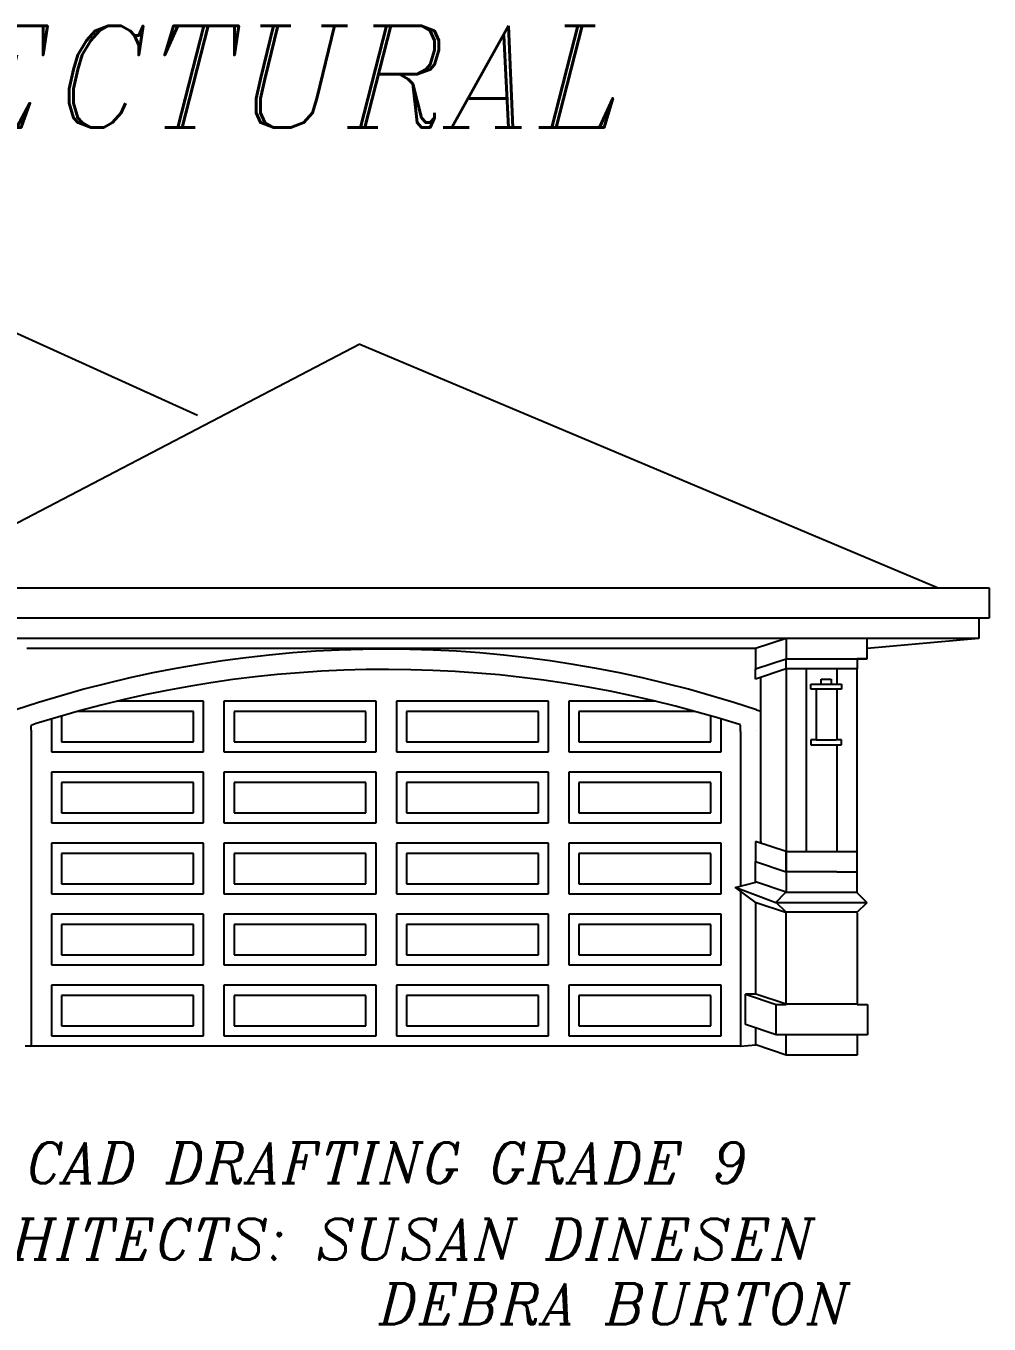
# Model space of a CAD drawing. Extents: x -179 to 299, y -6 to 250.
# Drawn here: x 109.4 to 299.2, y -6.3 to 249.6 of the extents above; entities that cross this region are included whole.
import ezdxf

# ---------------------------------------------------------------- set-up
doc = ezdxf.new("R2010")
doc.units = 0
doc.header["$LTSCALE"] = 20
doc.layers.add('1', color=7, linetype='CONTINUOUS')
doc.styles.add('ITALICC', font='ITALICC')

# ---------------------------------------------------------------- blocks, each defined once
blk = doc.blocks.new('HOUSE_EL-G113')
at = {"layer": '1', "color": 7}
for p, q in [((142.39, 58.5), (116.39, 58.5)), ((116.39, 52.5), (142.39, 52.5))]:
    blk.add_line(p, q, dxfattribs=at)
blk = doc.blocks.new('HOUSE_EL-G109')
at = {"layer": '1', "color": 7}
for p, q in [((144.39, 60.5), (114.39, 60.5)), ((114.39, 60.5), (114.39, 50.5)), ((144.39, 50.5), (144.39, 60.5)), ((116.39, 58.5), (116.39, 52.5)), ((142.39, 52.5), (142.39, 58.5)), ((114.39, 50.5), (144.39, 50.5))]:
    blk.add_line(p, q, dxfattribs=at)
at = {"layer": '1'}
blk.add_blockref('HOUSE_EL-G113', (0, 0), dxfattribs=at)
blk = doc.blocks.new('HOUSE_EL-G114')
at = {"layer": '1', "color": 7}
for p, q in [((176.39, 58.5), (150.39, 58.5)), ((150.39, 52.5), (176.39, 52.5))]:
    blk.add_line(p, q, dxfattribs=at)
blk = doc.blocks.new('HOUSE_EL-G110')
at = {"layer": '1', "color": 7}
for p, q in [((178.39, 60.5), (148.39, 60.5)), ((148.39, 60.5), (148.39, 50.5)), ((178.39, 50.5), (178.39, 60.5)), ((150.39, 58.5), (150.39, 52.5)), ((176.39, 52.5), (176.39, 58.5)), ((148.39, 50.5), (178.39, 50.5))]:
    blk.add_line(p, q, dxfattribs=at)
at = {"layer": '1'}
blk.add_blockref('HOUSE_EL-G114', (0, 0), dxfattribs=at)
blk = doc.blocks.new('HOUSE_EL-G115')
at = {"layer": '1', "color": 7}
for p, q in [((210.39, 58.5), (184.39, 58.5)), ((184.39, 52.5), (210.39, 52.5))]:
    blk.add_line(p, q, dxfattribs=at)
blk = doc.blocks.new('HOUSE_EL-G111')
at = {"layer": '1', "color": 7}
for p, q in [((212.39, 60.5), (182.39, 60.5)), ((182.39, 60.5), (182.39, 50.5)), ((212.39, 50.5), (212.39, 60.5)), ((184.39, 58.5), (184.39, 52.5)), ((210.39, 52.5), (210.39, 58.5)), ((182.39, 50.5), (212.39, 50.5))]:
    blk.add_line(p, q, dxfattribs=at)
at = {"layer": '1'}
blk.add_blockref('HOUSE_EL-G115', (0, 0), dxfattribs=at)
blk = doc.blocks.new('HOUSE_EL-G116')
at = {"layer": '1', "color": 7}
for p, q in [((244.39, 58.5), (218.39, 58.5)), ((218.39, 52.5), (244.39, 52.5))]:
    blk.add_line(p, q, dxfattribs=at)
blk = doc.blocks.new('HOUSE_EL-G112')
at = {"layer": '1', "color": 7}
for p, q in [((246.39, 60.5), (216.39, 60.5)), ((216.39, 60.5), (216.39, 50.5)), ((246.39, 50.5), (246.39, 60.5)), ((218.39, 58.5), (218.39, 52.5)), ((244.39, 52.5), (244.39, 58.5)), ((216.39, 50.5), (246.39, 50.5))]:
    blk.add_line(p, q, dxfattribs=at)
at = {"layer": '1'}
blk.add_blockref('HOUSE_EL-G116', (0, 0), dxfattribs=at)
blk = doc.blocks.new('HOUSE_EL-G108')
at = {"layer": '1'}
for name in ['HOUSE_EL-G109', 'HOUSE_EL-G110', 'HOUSE_EL-G111', 'HOUSE_EL-G112']:
    blk.add_blockref(name, (0, 0), dxfattribs=at)
blk = doc.blocks.new('HOUSE_EL-G122')
at = {"layer": '1', "color": 7}
for p, q in [((142.39, 72.5), (116.39, 72.5)), ((116.39, 66.5), (142.39, 66.5))]:
    blk.add_line(p, q, dxfattribs=at)
blk = doc.blocks.new('HOUSE_EL-G118')
at = {"layer": '1', "color": 7}
for p, q in [((144.39, 74.5), (114.39, 74.5)), ((114.39, 74.5), (114.39, 64.5)), ((144.39, 64.5), (144.39, 74.5)), ((116.39, 72.5), (116.39, 66.5)), ((142.39, 66.5), (142.39, 72.5)), ((114.39, 64.5), (144.39, 64.5))]:
    blk.add_line(p, q, dxfattribs=at)
at = {"layer": '1'}
blk.add_blockref('HOUSE_EL-G122', (0, 0), dxfattribs=at)
blk = doc.blocks.new('HOUSE_EL-G123')
at = {"layer": '1', "color": 7}
for p, q in [((176.39, 72.5), (150.39, 72.5)), ((150.39, 66.5), (176.39, 66.5))]:
    blk.add_line(p, q, dxfattribs=at)
blk = doc.blocks.new('HOUSE_EL-G119')
at = {"layer": '1', "color": 7}
for p, q in [((178.39, 74.5), (148.39, 74.5)), ((148.39, 74.5), (148.39, 64.5)), ((178.39, 64.5), (178.39, 74.5)), ((150.39, 72.5), (150.39, 66.5)), ((176.39, 66.5), (176.39, 72.5)), ((148.39, 64.5), (178.39, 64.5))]:
    blk.add_line(p, q, dxfattribs=at)
at = {"layer": '1'}
blk.add_blockref('HOUSE_EL-G123', (0, 0), dxfattribs=at)
blk = doc.blocks.new('HOUSE_EL-G124')
at = {"layer": '1', "color": 7}
for p, q in [((210.39, 72.5), (184.39, 72.5)), ((184.39, 66.5), (210.39, 66.5))]:
    blk.add_line(p, q, dxfattribs=at)
blk = doc.blocks.new('HOUSE_EL-G120')
at = {"layer": '1', "color": 7}
for p, q in [((212.39, 74.5), (182.39, 74.5)), ((182.39, 74.5), (182.39, 64.5)), ((212.39, 64.5), (212.39, 74.5)), ((184.39, 72.5), (184.39, 66.5)), ((210.39, 66.5), (210.39, 72.5)), ((182.39, 64.5), (212.39, 64.5))]:
    blk.add_line(p, q, dxfattribs=at)
at = {"layer": '1'}
blk.add_blockref('HOUSE_EL-G124', (0, 0), dxfattribs=at)
blk = doc.blocks.new('HOUSE_EL-G125')
at = {"layer": '1', "color": 7}
for p, q in [((244.39, 72.5), (218.39, 72.5)), ((218.39, 66.5), (244.39, 66.5))]:
    blk.add_line(p, q, dxfattribs=at)
blk = doc.blocks.new('HOUSE_EL-G121')
at = {"layer": '1', "color": 7}
for p, q in [((246.39, 74.5), (216.39, 74.5)), ((216.39, 74.5), (216.39, 64.5)), ((246.39, 64.5), (246.39, 74.5)), ((218.39, 72.5), (218.39, 66.5)), ((244.39, 66.5), (244.39, 72.5)), ((216.39, 64.5), (246.39, 64.5))]:
    blk.add_line(p, q, dxfattribs=at)
at = {"layer": '1'}
blk.add_blockref('HOUSE_EL-G125', (0, 0), dxfattribs=at)
blk = doc.blocks.new('HOUSE_EL-G117')
at = {"layer": '1'}
for name in ['HOUSE_EL-G118', 'HOUSE_EL-G119', 'HOUSE_EL-G120', 'HOUSE_EL-G121']:
    blk.add_blockref(name, (0, 0), dxfattribs=at)
blk = doc.blocks.new('HOUSE_EL-G131')
at = {"layer": '1', "color": 7}
for p, q in [((142.39, 86.5), (116.39, 86.5)), ((116.39, 80.5), (142.39, 80.5))]:
    blk.add_line(p, q, dxfattribs=at)
blk = doc.blocks.new('HOUSE_EL-G127')
at = {"layer": '1', "color": 7}
for p, q in [((144.39, 88.5), (114.39, 88.5)), ((114.39, 88.5), (114.39, 78.5)), ((144.39, 78.5), (144.39, 88.5)), ((116.39, 86.5), (116.39, 80.5)), ((142.39, 80.5), (142.39, 86.5)), ((114.39, 78.5), (144.39, 78.5))]:
    blk.add_line(p, q, dxfattribs=at)
at = {"layer": '1'}
blk.add_blockref('HOUSE_EL-G131', (0, 0), dxfattribs=at)
blk = doc.blocks.new('HOUSE_EL-G132')
at = {"layer": '1', "color": 7}
for p, q in [((176.39, 86.5), (150.39, 86.5)), ((150.39, 80.5), (176.39, 80.5))]:
    blk.add_line(p, q, dxfattribs=at)
blk = doc.blocks.new('HOUSE_EL-G128')
at = {"layer": '1', "color": 7}
for p, q in [((178.39, 88.5), (148.39, 88.5)), ((148.39, 88.5), (148.39, 78.5)), ((178.39, 78.5), (178.39, 88.5)), ((150.39, 86.5), (150.39, 80.5)), ((176.39, 80.5), (176.39, 86.5)), ((148.39, 78.5), (178.39, 78.5))]:
    blk.add_line(p, q, dxfattribs=at)
at = {"layer": '1'}
blk.add_blockref('HOUSE_EL-G132', (0, 0), dxfattribs=at)
blk = doc.blocks.new('HOUSE_EL-G133')
at = {"layer": '1', "color": 7}
for p, q in [((210.39, 86.5), (184.39, 86.5)), ((184.39, 80.5), (210.39, 80.5))]:
    blk.add_line(p, q, dxfattribs=at)
blk = doc.blocks.new('HOUSE_EL-G129')
at = {"layer": '1', "color": 7}
for p, q in [((212.39, 88.5), (182.39, 88.5)), ((182.39, 88.5), (182.39, 78.5)), ((212.39, 78.5), (212.39, 88.5)), ((184.39, 86.5), (184.39, 80.5)), ((210.39, 80.5), (210.39, 86.5)), ((182.39, 78.5), (212.39, 78.5))]:
    blk.add_line(p, q, dxfattribs=at)
at = {"layer": '1'}
blk.add_blockref('HOUSE_EL-G133', (0, 0), dxfattribs=at)
blk = doc.blocks.new('HOUSE_EL-G134')
at = {"layer": '1', "color": 7}
for p, q in [((244.39, 86.5), (218.39, 86.5)), ((218.39, 80.5), (244.39, 80.5))]:
    blk.add_line(p, q, dxfattribs=at)
blk = doc.blocks.new('HOUSE_EL-G130')
at = {"layer": '1', "color": 7}
for p, q in [((246.39, 88.5), (216.39, 88.5)), ((216.39, 88.5), (216.39, 78.5)), ((246.39, 78.5), (246.39, 88.5)), ((218.39, 86.5), (218.39, 80.5)), ((244.39, 80.5), (244.39, 86.5)), ((216.39, 78.5), (246.39, 78.5))]:
    blk.add_line(p, q, dxfattribs=at)
at = {"layer": '1'}
blk.add_blockref('HOUSE_EL-G134', (0, 0), dxfattribs=at)
blk = doc.blocks.new('HOUSE_EL-G126')
at = {"layer": '1'}
for name in ['HOUSE_EL-G127', 'HOUSE_EL-G128', 'HOUSE_EL-G129', 'HOUSE_EL-G130']:
    blk.add_blockref(name, (0, 0), dxfattribs=at)
blk = doc.blocks.new('HOUSE_EL-G136')
at = {"layer": '1', "color": 7}
for p, q in [((142.39, 100.5), (116.39, 100.5)), ((116.39, 94.5), (142.39, 94.5))]:
    blk.add_line(p, q, dxfattribs=at)
blk = doc.blocks.new('HOUSE_EL-G135')
at = {"layer": '1', "color": 7}
for p, q in [((144.39, 102.5), (114.39, 102.5)), ((114.39, 102.5), (114.39, 92.5)), ((144.39, 92.5), (144.39, 102.5)), ((116.39, 100.5), (116.39, 94.5)), ((142.39, 94.5), (142.39, 100.5)), ((114.39, 92.5), (144.39, 92.5))]:
    blk.add_line(p, q, dxfattribs=at)
at = {"layer": '1'}
blk.add_blockref('HOUSE_EL-G136', (0, 0), dxfattribs=at)
blk = doc.blocks.new('HOUSE_EL-G139')
at = {"layer": '1', "color": 7}
for p, q in [((176.39, 100.5), (150.39, 100.5)), ((150.39, 94.5), (176.39, 94.5))]:
    blk.add_line(p, q, dxfattribs=at)
blk = doc.blocks.new('HOUSE_EL-G138')
at = {"layer": '1', "color": 7}
for p, q in [((178.39, 102.5), (148.39, 102.5)), ((148.39, 102.5), (148.39, 92.5)), ((178.39, 92.5), (178.39, 102.5)), ((150.39, 100.5), (150.39, 94.5)), ((176.39, 94.5), (176.39, 100.5)), ((148.39, 92.5), (178.39, 92.5))]:
    blk.add_line(p, q, dxfattribs=at)
at = {"layer": '1'}
blk.add_blockref('HOUSE_EL-G139', (0, 0), dxfattribs=at)
blk = doc.blocks.new('HOUSE_EL-G141')
at = {"layer": '1', "color": 7}
for p, q in [((210.39, 100.5), (184.39, 100.5)), ((184.39, 94.5), (210.39, 94.5))]:
    blk.add_line(p, q, dxfattribs=at)
blk = doc.blocks.new('HOUSE_EL-G140')
at = {"layer": '1', "color": 7}
for p, q in [((212.39, 102.5), (182.39, 102.5)), ((182.39, 102.5), (182.39, 92.5)), ((212.39, 92.5), (212.39, 102.5)), ((184.39, 100.5), (184.39, 94.5)), ((210.39, 94.5), (210.39, 100.5)), ((182.39, 92.5), (212.39, 92.5))]:
    blk.add_line(p, q, dxfattribs=at)
at = {"layer": '1'}
blk.add_blockref('HOUSE_EL-G141', (0, 0), dxfattribs=at)
blk = doc.blocks.new('HOUSE_EL-G143')
at = {"layer": '1', "color": 7}
for p, q in [((176.39, 114.5), (150.39, 114.5)), ((150.39, 108.5), (176.39, 108.5))]:
    blk.add_line(p, q, dxfattribs=at)
blk = doc.blocks.new('HOUSE_EL-G142')
at = {"layer": '1', "color": 7}
for p, q in [((178.39, 116.5), (148.39, 116.5)), ((148.39, 116.5), (148.39, 106.5)), ((178.39, 106.5), (178.39, 116.5)), ((150.39, 114.5), (150.39, 108.5)), ((176.39, 108.5), (176.39, 114.5)), ((148.39, 106.5), (178.39, 106.5))]:
    blk.add_line(p, q, dxfattribs=at)
at = {"layer": '1'}
blk.add_blockref('HOUSE_EL-G143', (0, 0), dxfattribs=at)
blk = doc.blocks.new('HOUSE_EL-G145')
at = {"layer": '1', "color": 7}
for p, q in [((210.39, 114.5), (184.39, 114.5)), ((184.39, 108.5), (210.39, 108.5))]:
    blk.add_line(p, q, dxfattribs=at)
blk = doc.blocks.new('HOUSE_EL-G144')
at = {"layer": '1', "color": 7}
for p, q in [((212.39, 116.5), (182.39, 116.5)), ((182.39, 116.5), (182.39, 106.5)), ((212.39, 106.5), (212.39, 116.5)), ((184.39, 114.5), (184.39, 108.5)), ((210.39, 108.5), (210.39, 114.5)), ((182.39, 106.5), (212.39, 106.5))]:
    blk.add_line(p, q, dxfattribs=at)
at = {"layer": '1'}
blk.add_blockref('HOUSE_EL-G145', (0, 0), dxfattribs=at)
blk = doc.blocks.new('HOUSE_EL-G147')
at = {"layer": '1', "color": 7}
for p, q in [((244.39, 100.5), (218.39, 100.5)), ((218.39, 94.5), (244.39, 94.5))]:
    blk.add_line(p, q, dxfattribs=at)
blk = doc.blocks.new('HOUSE_EL-G146')
at = {"layer": '1', "color": 7}
for p, q in [((246.39, 102.5), (216.39, 102.5)), ((216.39, 102.5), (216.39, 92.5)), ((246.39, 92.5), (246.39, 102.5)), ((218.39, 100.5), (218.39, 94.5)), ((244.39, 94.5), (244.39, 100.5)), ((216.39, 92.5), (246.39, 92.5))]:
    blk.add_line(p, q, dxfattribs=at)
at = {"layer": '1'}
blk.add_blockref('HOUSE_EL-G147', (0, 0), dxfattribs=at)

msp = doc.modelspace()

# ---------------------------------------------------------------- linework, layer by layer
at = {"layer": '1', "color": 7}
for p, q in [((55.21, 212.87), (143.21, 172.87)), ((175.21, 186.87), (83.21, 138.87)), ((175.21, 186.87), (289.21, 138.87)), ((77.21, 138.87), (299.21, 138.87)), ((299.21, 138.87), (299.21, 132.87)), ((299.21, 132.87), (77.21, 132.87)), ((299.21, 132.87), (297.21, 132.87)), ((297.21, 132.87), (297.21, 128.87)), ((297.21, 128.87), (79.21, 128.87)), ((259.21, 128.87), (253.21, 126.87)), ((275.21, 128.87), (259.21, 128.87)), ((259.21, 128.87), (259.21, 124.87)), ((297.21, 128.87), (275.21, 126.87)), ((275.21, 124.87), (275.21, 128.87)), ((253.21, 126.87), (109.55, 126.87)), ((253.21, 126.87), (253.21, 122.87)), ((253.21, 122.87), (259.21, 124.87)), ((259.21, 122.87), (253.21, 120.87)), ((253.21, 120.87), (253.21, 122.87)), ((259.21, 124.87), (275.21, 124.87)), ((259.21, 122.87), (259.21, 124.87)), ((259.21, 122.87), (259.21, 78.87)), ((273.21, 122.87), (259.21, 122.87)), ((263.21, 86.87), (263.21, 122.87)), ((269.21, 122.87), (269.21, 119.88)), ((273.21, 122.87), (269.21, 122.87)), ((275.21, 124.87), (273.21, 124.87)), ((273.21, 124.87), (273.21, 122.87)), ((273.21, 78.87), (273.21, 122.87)), ((254.2, 88.84), (254.2, 121.19)), ((266.11, 119.87), (266.11, 120.87)), ((266.11, 120.87), (268.11, 120.87)), ((268.11, 120.87), (268.11, 119.87)), ((264.11, 119.87), (269.11, 119.87)), ((264.11, 118.87), (264.11, 119.87)), ((265.11, 118.87), (264.11, 118.87)), ((265.11, 118.87), (265.11, 108.87)), ((269.11, 118.87), (265.11, 118.87)), ((269.11, 119.87), (270.11, 119.87)), ((270.11, 118.87), (269.11, 118.87)), ((269.21, 118.86), (269.21, 108.84)), ((270.11, 119.87), (270.11, 118.87)), ((144.39, 116.5), (127.33, 116.5)), ((144.39, 106.5), (144.39, 116.5)), ((216.39, 116.5), (216.39, 106.5)), ((233.47, 116.5), (216.39, 116.5)), ((114.39, 112.99), (114.39, 106.5)), ((116.39, 113.53), (116.39, 108.5)), ((142.39, 114.5), (119.58, 114.5)), ((142.39, 108.5), (142.39, 114.5)), ((241.24, 114.5), (218.39, 114.5)), ((218.39, 114.5), (218.39, 108.5)), ((244.39, 108.5), (244.39, 113.56)), ((246.39, 106.5), (246.39, 113)), ((253.39, 114.77), (254.2, 114.51)), ((111.4, 112.09), (110.39, 111.73)), ((110.39, 110.77), (110.39, 111.73)), ((110.39, 110.77), (110.39, 48.77)), ((250.21, 110.5), (250.21, 111.81)), ((250.21, 110.5), (250.21, 80.05)), ((253.39, 110.77), (253.39, 110.77)), ((116.39, 108.5), (142.39, 108.5)), ((218.39, 108.5), (244.39, 108.5)), ((265.11, 108.87), (264.11, 108.87)), ((264.11, 108.87), (264.11, 107.87)), ((264.11, 107.87), (270.11, 107.87)), ((265.11, 108.87), (269.11, 108.87)), ((270.11, 108.87), (269.11, 108.87)), ((269.21, 107.87), (269.21, 86.87)), ((270.11, 107.87), (270.11, 108.87)), ((114.39, 106.5), (144.39, 106.5)), ((216.39, 106.5), (246.39, 106.5)), ((253.21, 88.87), (253.21, 84.87)), ((259.21, 86.87), (253.21, 88.87)), ((254.2, 88.84), (254.2, 88.54)), ((253.21, 84.87), (259.21, 82.87)), ((253.21, 80.87), (253.21, 84.87)), ((259.21, 86.87), (273.21, 86.87)), ((259.21, 82.87), (259.21, 86.87)), ((263.21, 82.87), (259.21, 82.87)), ((269.21, 82.87), (263.21, 82.87)), ((269.21, 82.87), (273.21, 82.87)), ((249.19, 79.78), (253.24, 80.83)), ((257.19, 76.78), (249.19, 79.78)), ((253.31, 76.76), (249.21, 79.76)), ((259.21, 78.87), (253.21, 80.87)), ((250.21, 79.02), (250.21, 48.5)), ((257.12, 76.78), (259.12, 78.78)), ((275.12, 76.78), (257.12, 76.78)), ((259.22, 74.88), (257.22, 76.88)), ((259.21, 78.87), (273.21, 78.87)), ((275.12, 76.78), (273.12, 74.78)), ((273.14, 78.81), (275.14, 76.81)), ((253.24, 58.75), (253.24, 76.75)), ((259.31, 74.76), (253.31, 76.76)), ((273.22, 74.88), (259.22, 74.88)), ((259.24, 56.75), (259.24, 74.75)), ((273.24, 74.74), (273.24, 56.74)), ((253.24, 58.75), (251.24, 58.75)), ((251.24, 52.74), (251.24, 58.74)), ((251.24, 58.74), (257.24, 56.74)), ((259.24, 56.75), (253.24, 58.75)), ((257.24, 56.74), (259.24, 56.74)), ((257.24, 50.74), (257.24, 56.74)), ((273.24, 56.75), (259.24, 56.75)), ((273.24, 56.74), (275.24, 56.74)), ((275.24, 56.74), (275.24, 50.74)), ((257.24, 50.74), (251.24, 52.74)), ((253.24, 48.74), (253.24, 52.07)), ((110.39, 48.77), (110.39, 48.5)), ((250.21, 48.5), (253.24, 48.74)), ((259.24, 46.74), (253.24, 48.74)), ((275.24, 50.74), (257.24, 50.74)), ((259.24, 46.74), (259.24, 50.74)), ((273.24, 50.74), (273.24, 46.74)), ((275.24, 50.74), (273.24, 50.74)), ((250.21, 48.5), (109.21, 48.5)), ((273.24, 46.74), (259.24, 46.74))]:
    msp.add_line(p, q, dxfattribs=at)
for centre, start, end in [((180.39, -101.27), 71.33, 108.67), ((180.39, -105.27), 72.1722, 107.6084)]:
    msp.add_arc(centre, 228.04, start, end, dxfattribs=at)

# ---------------------------------------------------------------- block references
at = {"layer": '1'}
for name in ['HOUSE_EL-G142', 'HOUSE_EL-G144', 'HOUSE_EL-G135', 'HOUSE_EL-G138', 'HOUSE_EL-G140', 'HOUSE_EL-G146', 'HOUSE_EL-G126', 'HOUSE_EL-G117', 'HOUSE_EL-G108']:
    msp.add_blockref(name, (0, 0), dxfattribs=at)

# ---------------------------------------------------------------- texts
at = {"layer": '1', "color": 5, "style": 'ITALICC'}
for s, height, p in [('DELVIEW ARCHITECTURAL', 20, (-152.11, 229.63)), ('CAD DRAFTING GRADE 9', 8, (109.49, 21.47)), ('ARCHITECTS: SUSAN DINESEN', 8, (84.23, 6.43)), ('DEBRA BURTON', 8, (178.95, -6.29))]:
    msp.add_text(s, height=height, dxfattribs=at).set_placement(p)

doc.saveas('drawing.dxf')
